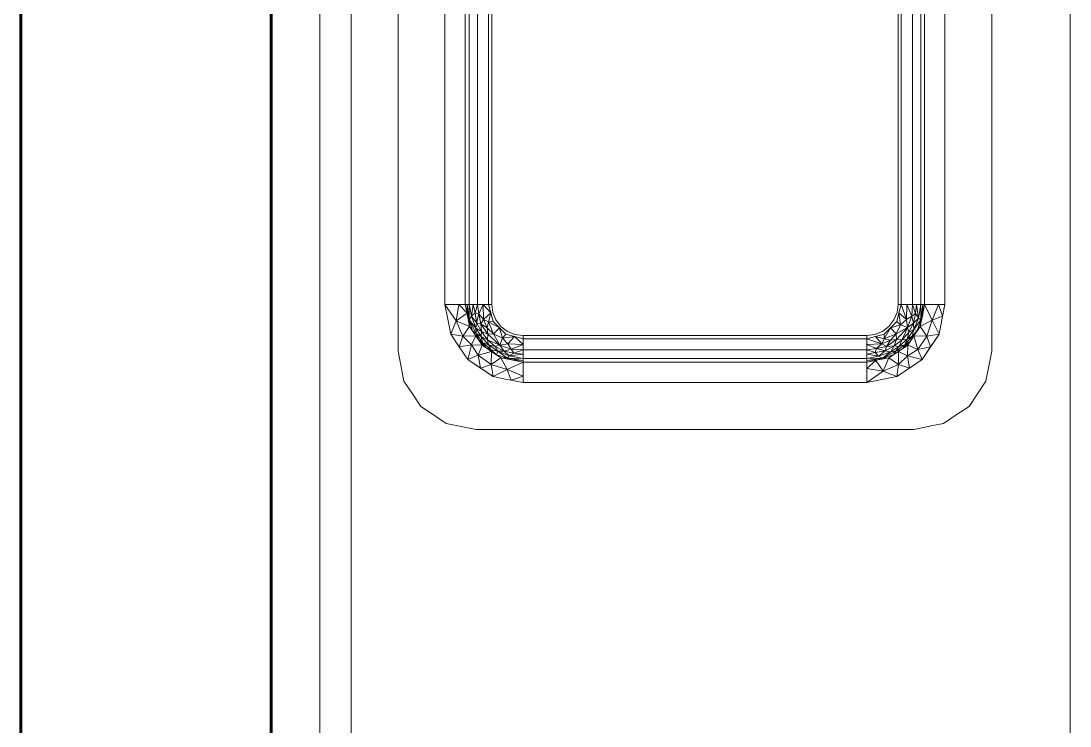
# Model space of a CAD drawing. Header units: inches. Extents: x -827 to 154, y -802 to 207.
# Drawn here: x -826.15 to -792.58, y -156.91 to -134.36 of the extents above; entities that cross this region are included whole.
import ezdxf

# ---------------------------------------------------------------- set-up
doc = ezdxf.new("R2010")
doc.units = ezdxf.units.IN
doc.header["$MEASUREMENT"] = 0
for name, color, linetype, lineweight in [('A-WALL', 113, 'Continuous', 18), ('D0960_-_Workstation__Dental_Lab__Plaster_skp', 8, 'Continuous', 9), ('Q-SPCQ', 7, 'Continuous', 9)]:
    doc.layers.add(name, color=color, linetype=linetype, lineweight=lineweight)

# ---------------------------------------------------------------- blocks, each defined once
blk = doc.blocks.new('D0960_-_Workstation__Dental_Lab__Plaster_skp_7-399888-Level 1')
at = {"layer": 'Q-SPCQ'}
for p, q in [((-72.5, -12), (72.5, -12)), ((72.5, -12), (-72.5, -12))]:
    blk.add_line(p, q, dxfattribs=at)
blk = doc.blocks.new('D0960_-_Workstation__Dental_Lab__Plaster_skp_2-399883-Level 1')
at = {"layer": 'Q-SPCQ'}
for p, q in [((-0.5, 22.75), (144.5, 22.75)), ((-0.5, 22.75), (144.5, 22.75)), ((144.5, 21.75), (-0.5, 21.75)), ((144.5, 21.75), (-0.5, 21.75)), ((80.333, 20.117), (81, 20.25)), ((81, 20.25), (80.333, 20.117)), ((81, 20.25), (92.75, 20.25)), ((81, 20.25), (92.75, 20.25)), ((79.638, 19.789), (80.043, 20.06)), ((80.043, 20.06), (79.638, 19.789)), ((80.043, 20.06), (80.333, 20.117)), ((80.043, 20.06), (80.333, 20.117)), ((78.961, 19.112), (79.232, 19.518)), ((78.961, 19.112), (79.232, 19.518)), ((79.232, 19.518), (79.638, 19.789)), ((79.232, 19.518), (79.638, 19.789)), ((78.69, 18.707), (78.961, 19.112)), ((78.961, 19.112), (78.69, 18.707)), ((78.595, 18.228), (78.69, 18.707)), ((78.595, 18.228), (78.69, 18.707)), ((81.138, 18.289), (81.543, 18.56)), ((81.543, 18.56), (81.138, 18.289)), ((81.543, 18.56), (81.483, 18.172)), ((81.483, 18.172), (81.543, 18.56)), ((81.543, 18.56), (82.022, 18.655)), ((81.543, 18.56), (82.022, 18.655)), ((81.543, 18.56), (81.978, 18.387)), ((81.543, 18.56), (81.978, 18.387)), ((82.5, 18.75), (81.978, 18.387)), ((82.5, 18.75), (81.978, 18.387)), ((82.022, 18.655), (82.5, 18.75)), ((82.5, 18.75), (82.022, 18.655)), ((82.5, 18.75), (92.75, 18.75)), ((82.5, 18.75), (92.75, 18.75)), ((82.5, 18.305), (82.5, 18.75)), ((82.5, 18.75), (82.5, 18.305)), ((78.5, 17.75), (78.595, 18.228)), ((78.595, 18.228), (78.5, 17.75)), ((80.732, 18.018), (81.138, 18.289)), ((80.732, 18.018), (81.138, 18.289)), ((81.138, 18.289), (81.483, 18.172)), ((81.205, 17.895), (81.138, 18.289)), ((81.138, 18.289), (81.205, 17.895)), ((81.138, 18.289), (81.483, 18.172)), ((81.483, 18.172), (81.205, 17.895)), ((81.205, 17.895), (81.483, 18.172)), ((81.978, 18.387), (81.483, 18.172)), ((81.483, 18.172), (81.978, 18.387)), ((81.483, 18.172), (81.792, 17.958)), ((81.483, 18.172), (81.492, 17.758)), ((81.483, 18.172), (81.492, 17.758)), ((81.483, 18.172), (81.792, 17.958)), ((81.978, 18.387), (81.792, 17.958)), ((81.978, 18.387), (81.792, 17.958)), ((81.978, 18.387), (82.218, 18.043)), ((81.978, 18.387), (82.5, 18.305)), ((81.978, 18.387), (82.5, 18.305)), ((81.978, 18.387), (82.218, 18.043)), ((82.218, 18.043), (82.5, 18.305)), ((82.5, 18.305), (82.218, 18.043)), ((82.5, 18.099), (82.5, 18.305)), ((82.5, 18.305), (82.5, 18.099)), ((80.19, 17.207), (80.732, 18.018)), ((80.461, 17.612), (80.732, 18.018)), ((80.732, 18.018), (80.87, 17.69)), ((80.732, 18.018), (81.205, 17.895)), ((80.732, 18.018), (81.205, 17.895)), ((80.732, 18.018), (80.87, 17.69)), ((80.87, 17.69), (81.205, 17.895)), ((80.87, 17.69), (81.205, 17.895)), ((81.205, 17.895), (81.193, 17.557)), ((81.193, 17.557), (81.205, 17.895)), ((81.205, 17.895), (81.492, 17.758)), ((81.205, 17.895), (81.492, 17.758)), ((81.492, 17.758), (81.792, 17.958)), ((81.492, 17.758), (81.792, 17.958)), ((81.568, 17.752), (82.004, 17.976)), ((82.004, 17.976), (81.568, 17.752)), ((81.568, 17.752), (81.65, 17.863)), ((81.65, 17.863), (81.568, 17.752)), ((81.65, 17.863), (82.004, 17.976)), ((81.65, 17.863), (82.004, 17.976)), ((82.004, 17.976), (81.737, 17.765)), ((82.004, 17.976), (81.737, 17.765)), ((81.737, 17.765), (82.124, 17.902)), ((81.737, 17.765), (82.124, 17.902)), ((81.792, 17.958), (82.135, 18.026)), ((82.135, 18.026), (81.792, 17.958)), ((81.792, 17.958), (82.004, 17.976)), ((81.792, 17.958), (82.004, 17.976)), ((82.124, 17.902), (81.91, 17.741)), ((81.91, 17.741), (82.124, 17.902)), ((82.004, 17.976), (82.5, 18.043)), ((82.004, 17.976), (82.5, 18.043)), ((82.135, 18.026), (82.004, 17.976)), ((82.004, 17.976), (82.135, 18.026)), ((82.004, 17.976), (82.5, 17.979)), ((82.004, 17.976), (82.5, 17.979)), ((82.004, 17.976), (82.124, 17.902)), ((82.004, 17.976), (82.124, 17.902)), ((82.5, 17.979), (82.124, 17.902)), ((82.124, 17.902), (82.5, 17.979)), ((82.23, 17.787), (82.124, 17.902)), ((82.124, 17.902), (82.5, 17.843)), ((82.124, 17.902), (82.23, 17.787)), ((82.124, 17.902), (82.5, 17.843)), ((82.135, 18.026), (82.5, 18.043)), ((82.135, 18.026), (82.218, 18.043)), ((82.135, 18.026), (82.5, 18.043)), ((82.135, 18.026), (82.218, 18.043)), ((82.5, 18.099), (82.218, 18.043)), ((82.218, 18.043), (82.5, 18.099)), ((82.5, 17.843), (82.23, 17.787)), ((82.23, 17.787), (82.5, 17.843)), ((82.5, 18.043), (82.5, 18.099)), ((95.634, 18.099), (82.5, 18.099)), ((82.5, 18.099), (95.634, 18.099)), ((82.5, 18.099), (82.5, 18.043)), ((82.5, 18.039), (82.5, 18.043)), ((82.5, 18.039), (82.5, 18.043)), ((82.5, 17.979), (82.5, 18.039)), ((82.5, 18.039), (82.5, 17.979)), ((82.5, 17.979), (95.634, 17.979)), ((82.5, 17.979), (95.634, 17.979)), ((82.5, 17.843), (82.5, 17.979)), ((82.5, 17.979), (82.5, 17.843)), ((82.5, 17.843), (82.5, 17.708)), ((82.5, 17.843), (82.5, 17.708)), ((78.5, 17.75), (78.5, 3.75)), ((78.5, 17.75), (78.5, 3.75)), ((80.19, 17.207), (80.461, 17.612)), ((80.87, 17.69), (80.461, 17.612)), ((80.461, 17.612), (80.87, 17.69)), ((80.461, 17.612), (80.578, 17.267)), ((80.461, 17.612), (80.578, 17.267)), ((80.87, 17.69), (80.578, 17.267)), ((80.87, 17.69), (80.578, 17.267)), ((80.87, 17.69), (80.992, 17.258)), ((80.87, 17.69), (81.193, 17.557)), ((80.87, 17.69), (80.992, 17.258)), ((80.87, 17.69), (81.193, 17.557)), ((81.193, 17.557), (80.992, 17.258)), ((80.992, 17.258), (81.193, 17.557)), ((81.282, 17.542), (81.05, 17.27)), ((81.282, 17.542), (81.05, 17.27)), ((81.117, 17.438), (81.338, 17.655)), ((81.338, 17.655), (81.117, 17.438)), ((81.193, 17.557), (81.117, 17.438)), ((81.193, 17.557), (81.117, 17.438)), ((81.282, 17.542), (81.117, 17.438)), ((81.117, 17.438), (81.282, 17.542)), ((81.193, 17.557), (81.492, 17.758)), ((81.193, 17.557), (81.492, 17.758)), ((81.474, 17.593), (81.209, 17.359)), ((81.209, 17.359), (81.474, 17.593)), ((81.282, 17.542), (81.209, 17.359)), ((81.282, 17.542), (81.209, 17.359)), ((81.282, 17.542), (81.568, 17.752)), ((81.282, 17.542), (81.568, 17.752)), ((81.351, 17.663), (81.282, 17.542)), ((81.351, 17.663), (81.282, 17.542)), ((81.282, 17.542), (81.474, 17.593)), ((81.282, 17.542), (81.474, 17.593)), ((81.474, 17.593), (81.367, 17.383)), ((81.474, 17.593), (81.367, 17.383)), ((81.63, 17.58), (81.367, 17.383)), ((81.63, 17.58), (81.367, 17.383)), ((81.375, 17.68), (81.568, 17.752)), ((81.375, 17.68), (81.568, 17.752)), ((81.474, 17.593), (81.737, 17.765)), ((81.737, 17.765), (81.474, 17.593)), ((81.474, 17.593), (81.568, 17.752)), ((81.568, 17.752), (81.474, 17.593)), ((81.63, 17.58), (81.474, 17.593)), ((81.474, 17.593), (81.63, 17.58)), ((81.873, 17.603), (81.549, 17.378)), ((81.873, 17.603), (81.549, 17.378)), ((81.63, 17.58), (81.549, 17.378)), ((81.63, 17.58), (81.549, 17.378)), ((81.568, 17.752), (81.737, 17.765)), ((81.568, 17.752), (81.737, 17.765)), ((81.737, 17.765), (81.63, 17.58)), ((81.737, 17.765), (81.63, 17.58)), ((81.91, 17.741), (81.63, 17.58)), ((81.91, 17.741), (81.63, 17.58)), ((81.63, 17.58), (81.873, 17.603)), ((81.873, 17.603), (81.63, 17.58)), ((81.91, 17.741), (81.737, 17.765)), ((81.737, 17.765), (81.91, 17.741)), ((81.873, 17.603), (81.748, 17.395)), ((81.873, 17.603), (81.748, 17.395)), ((82.017, 17.516), (81.748, 17.395)), ((82.017, 17.516), (81.748, 17.395)), ((81.91, 17.741), (81.873, 17.603)), ((81.91, 17.741), (81.873, 17.603)), ((82.193, 17.66), (81.873, 17.603)), ((82.193, 17.66), (81.873, 17.603)), ((81.873, 17.603), (82.017, 17.516)), ((82.017, 17.516), (81.873, 17.603)), ((82.23, 17.787), (81.91, 17.741)), ((82.23, 17.787), (81.91, 17.741)), ((82.193, 17.66), (81.91, 17.741)), ((81.91, 17.741), (82.193, 17.66)), ((82.017, 17.516), (81.942, 17.356)), ((82.017, 17.516), (81.942, 17.356)), ((82.193, 17.66), (82.017, 17.516)), ((82.193, 17.66), (82.017, 17.516)), ((82.5, 17.53), (82.017, 17.516)), ((82.5, 17.53), (82.017, 17.516)), ((82.017, 17.516), (82.225, 17.278)), ((82.225, 17.278), (82.017, 17.516)), ((82.23, 17.787), (82.193, 17.66)), ((82.23, 17.787), (82.193, 17.66)), ((82.5, 17.708), (82.193, 17.66)), ((82.5, 17.708), (82.193, 17.66)), ((82.5, 17.53), (82.193, 17.66)), ((82.5, 17.53), (82.193, 17.66)), ((82.5, 17.53), (82.225, 17.278)), ((82.5, 17.53), (82.225, 17.278)), ((82.23, 17.787), (82.5, 17.708)), ((82.5, 17.708), (82.23, 17.787)), ((82.5, 17.708), (95.634, 17.708)), ((82.5, 17.575), (82.5, 17.708)), ((95.634, 17.708), (82.5, 17.708)), ((82.5, 17.708), (82.5, 17.575)), ((82.5, 17.53), (82.5, 17.575)), ((82.5, 17.53), (82.5, 17.575)), ((82.5, 17.53), (82.5, 17.352)), ((82.5, 17.53), (82.5, 17.352)), ((80.133, 16.917), (80.19, 17.207)), ((80.133, 16.917), (80.19, 17.207)), ((80.19, 17.207), (80.578, 17.267)), ((80.578, 17.267), (80.19, 17.207)), ((80.19, 17.207), (80.413, 16.76)), ((80.19, 17.207), (80.413, 16.76)), ((80.578, 17.267), (80.413, 16.76)), ((80.578, 17.267), (80.413, 16.76)), ((80.578, 17.267), (80.792, 16.958)), ((80.578, 17.267), (80.992, 17.258)), ((80.578, 17.267), (80.992, 17.258)), ((80.578, 17.267), (80.792, 16.958)), ((80.992, 17.258), (80.792, 16.958)), ((80.792, 16.958), (80.992, 17.258)), ((81.117, 17.438), (80.889, 17.098)), ((81.117, 17.438), (80.889, 17.098)), ((80.889, 17.098), (81.05, 17.27)), ((81.05, 17.27), (80.889, 17.098)), ((80.992, 17.258), (80.889, 17.098)), ((80.992, 17.258), (80.889, 17.098)), ((81.117, 17.438), (80.992, 17.258)), ((80.992, 17.258), (81.117, 17.438)), ((81.209, 17.359), (80.998, 17.056)), ((81.209, 17.359), (80.998, 17.056)), ((81.05, 17.27), (80.998, 17.056)), ((81.05, 17.27), (80.998, 17.056)), ((81.154, 17.142), (80.998, 17.056)), ((80.998, 17.056), (81.154, 17.142)), ((81.154, 17.142), (81.007, 16.853)), ((81.154, 17.142), (81.007, 16.853)), ((81.117, 17.438), (81.05, 17.27)), ((81.117, 17.438), (81.05, 17.27)), ((81.209, 17.359), (81.05, 17.27)), ((81.05, 17.27), (81.209, 17.359)), ((81.367, 17.383), (81.154, 17.142)), ((81.367, 17.383), (81.154, 17.142)), ((81.209, 17.359), (81.154, 17.142)), ((81.209, 17.359), (81.154, 17.142)), ((81.195, 16.988), (81.154, 17.142)), ((81.154, 17.142), (81.195, 16.988)), ((81.367, 17.383), (81.195, 16.988)), ((81.367, 17.383), (81.195, 16.988)), ((81.549, 17.378), (81.195, 16.988)), ((81.549, 17.378), (81.195, 16.988)), ((81.558, 17.192), (81.195, 16.988)), ((81.558, 17.192), (81.195, 16.988)), ((81.367, 17.383), (81.209, 17.359)), ((81.209, 17.359), (81.367, 17.383)), ((81.367, 17.383), (81.549, 17.378)), ((81.549, 17.378), (81.367, 17.383)), ((81.558, 17.192), (81.422, 16.905)), ((81.558, 17.192), (81.422, 16.905)), ((81.549, 17.378), (81.748, 17.395)), ((81.748, 17.395), (81.549, 17.378)), ((81.558, 17.192), (81.549, 17.378)), ((81.549, 17.378), (81.558, 17.192)), ((81.748, 17.395), (81.558, 17.192)), ((81.748, 17.395), (81.558, 17.192)), ((81.942, 17.356), (81.558, 17.192)), ((81.942, 17.356), (81.558, 17.192)), ((81.747, 17.003), (81.558, 17.192)), ((81.558, 17.192), (81.747, 17.003)), ((81.942, 17.356), (81.747, 17.003)), ((81.942, 17.356), (81.747, 17.003)), ((81.747, 17.003), (81.949, 17.204)), ((81.949, 17.204), (81.747, 17.003)), ((81.748, 17.395), (81.942, 17.356)), ((81.942, 17.356), (81.748, 17.395)), ((82.225, 17.278), (81.942, 17.356)), ((82.225, 17.278), (81.942, 17.356)), ((81.942, 17.356), (81.949, 17.204)), ((81.949, 17.204), (81.942, 17.356)), ((81.949, 17.204), (82.5, 17.352)), ((82.225, 17.278), (81.949, 17.204)), ((82, 17.116), (82.241, 17.216)), ((82.241, 17.216), (82, 17.116)), ((82.225, 17.278), (82.5, 17.352)), ((82.241, 17.216), (82.5, 17.25)), ((82.241, 17.216), (82.5, 17.25)), ((82.5, 17.352), (82.5, 17.25)), ((82.5, 17.352), (95.634, 17.352)), ((95.634, 17.352), (82.5, 17.352)), ((82.5, 17.352), (82.5, 17.25)), ((82.5, 17.25), (95.634, 17.25)), ((82.5, 17.25), (95.634, 17.25)), ((80, 16.25), (80.133, 16.917)), ((80, 16.25), (80.133, 16.917)), ((80.413, 16.76), (80.792, 16.958)), ((80.413, 16.76), (80.792, 16.958)), ((80.724, 16.615), (80.792, 16.958)), ((80.792, 16.958), (80.724, 16.615)), ((80.889, 17.098), (80.774, 16.746)), ((80.889, 17.098), (80.774, 16.746)), ((80.998, 17.056), (80.774, 16.746)), ((80.774, 16.746), (80.998, 17.056)), ((80.792, 16.958), (80.774, 16.746)), ((80.792, 16.958), (80.774, 16.746)), ((80.792, 16.958), (80.889, 17.098)), ((80.889, 17.098), (80.792, 16.958)), ((80.998, 17.056), (80.851, 16.689)), ((80.998, 17.056), (80.851, 16.689)), ((80.851, 16.689), (81.007, 16.853)), ((81.007, 16.853), (80.851, 16.689)), ((80.889, 17.098), (80.998, 17.056)), ((80.889, 17.098), (80.998, 17.056)), ((81.007, 16.853), (80.943, 16.545)), ((81.007, 16.853), (80.943, 16.545)), ((80.998, 17.056), (81.007, 16.853)), ((80.998, 17.056), (81.007, 16.853)), ((81.195, 16.988), (81.007, 16.853)), ((81.195, 16.988), (81.007, 16.853)), ((81.007, 16.853), (81.066, 16.626)), ((81.066, 16.626), (81.007, 16.853)), ((81.195, 16.988), (81.066, 16.626)), ((81.195, 16.988), (81.066, 16.626)), ((81.234, 16.733), (81.195, 16.988)), ((81.422, 16.905), (81.195, 16.988)), ((81.195, 16.988), (81.234, 16.733)), ((81.195, 16.988), (81.422, 16.905)), ((81.422, 16.905), (81.234, 16.733)), ((81.422, 16.905), (81.234, 16.733)), ((81.747, 17.003), (81.422, 16.905)), ((81.747, 17.003), (81.422, 16.905)), ((81.546, 16.801), (81.422, 16.905)), ((81.422, 16.905), (81.472, 16.525)), ((81.422, 16.905), (81.546, 16.801)), ((81.472, 16.525), (81.422, 16.905)), ((81.472, 16.525), (81.546, 16.801)), ((81.546, 16.801), (81.472, 16.525)), ((81.546, 16.801), (81.747, 17.003)), ((81.747, 17.003), (81.546, 16.801)), ((81.634, 16.75), (81.793, 16.957)), ((81.793, 16.957), (81.634, 16.75)), ((81.793, 16.957), (82, 17.116)), ((81.793, 16.957), (82, 17.116)), ((80.076, 16.632), (80.413, 16.76)), ((80.413, 16.76), (80.076, 16.632)), ((80.076, 16.632), (80.206, 16.25)), ((80.076, 16.632), (80.206, 16.25)), ((80.413, 16.76), (80.206, 16.25)), ((80.413, 16.76), (80.206, 16.25)), ((80.413, 16.76), (80.651, 16.25)), ((80.413, 16.76), (80.651, 16.25)), ((80.724, 16.615), (80.651, 16.25)), ((80.651, 16.25), (80.721, 16.604)), ((80.721, 16.604), (80.651, 16.25)), ((80.774, 16.746), (80.707, 16.25)), ((80.774, 16.746), (80.707, 16.25)), ((80.724, 16.615), (80.707, 16.25)), ((80.724, 16.615), (80.707, 16.25)), ((80.724, 16.615), (80.774, 16.746)), ((80.774, 16.746), (80.724, 16.615)), ((80.774, 16.746), (80.771, 16.25)), ((80.774, 16.746), (80.771, 16.25)), ((80.851, 16.689), (80.771, 16.25)), ((80.771, 16.25), (80.851, 16.689)), ((80.774, 16.746), (80.851, 16.689)), ((80.774, 16.746), (80.851, 16.689)), ((80.851, 16.689), (80.907, 16.25)), ((80.851, 16.689), (80.943, 16.545)), ((80.907, 16.25), (80.851, 16.689)), ((80.851, 16.689), (80.943, 16.545)), ((80.907, 16.25), (80.943, 16.545)), ((80.943, 16.545), (80.907, 16.25)), ((81.066, 16.626), (80.943, 16.545)), ((81.066, 16.626), (80.943, 16.545)), ((80.943, 16.545), (81.042, 16.25)), ((81.042, 16.25), (80.943, 16.545)), ((81.066, 16.626), (81.042, 16.25)), ((81.066, 16.626), (81.042, 16.25)), ((81.234, 16.733), (81.066, 16.626)), ((81.234, 16.733), (81.066, 16.626)), ((81.22, 16.25), (81.066, 16.626)), ((81.066, 16.626), (81.22, 16.25)), ((81.234, 16.733), (81.22, 16.25)), ((81.234, 16.733), (81.22, 16.25)), ((81.472, 16.525), (81.22, 16.25)), ((81.472, 16.525), (81.22, 16.25)), ((81.472, 16.525), (81.234, 16.733)), ((81.472, 16.525), (81.234, 16.733)), ((81.472, 16.525), (81.398, 16.25)), ((81.472, 16.525), (81.398, 16.25)), ((81.5, 16.25), (81.534, 16.509)), ((81.534, 16.509), (81.5, 16.25)), ((81.534, 16.509), (81.634, 16.75)), ((81.634, 16.75), (81.534, 16.509)), ((80, 5.25), (80, 16.25)), ((80, 5.25), (80, 16.25)), ((80, 16.25), (80.206, 16.25)), ((80, 16.25), (80.206, 16.25)), ((80.651, 16.25), (80.206, 16.25)), ((80.206, 16.25), (80.651, 16.25)), ((80.651, 5.25), (80.651, 16.25)), ((80.651, 16.25), (80.697, 16.25)), ((80.697, 16.25), (80.651, 16.25)), ((80.771, 16.25), (80.651, 16.25)), ((80.651, 16.25), (80.707, 16.25)), ((80.651, 16.25), (80.651, 5.25)), ((80.707, 16.25), (80.697, 16.25)), ((80.697, 16.25), (80.707, 16.25)), ((80.771, 16.25), (80.707, 16.25)), ((80.707, 16.25), (80.771, 16.25)), ((80.771, 16.25), (80.771, 5.25)), ((80.771, 16.25), (80.771, 5.25)), ((80.771, 16.25), (81.042, 16.25)), ((80.907, 16.25), (80.771, 16.25)), ((81.042, 16.25), (80.907, 16.25)), ((81.042, 16.25), (81.042, 5.25)), ((81.042, 16.25), (81.22, 16.25)), ((81.042, 16.25), (81.042, 5.25)), ((81.22, 16.25), (81.042, 16.25)), ((81.22, 16.25), (81.398, 16.25)), ((81.22, 16.25), (81.398, 16.25)), ((81.398, 16.25), (81.398, 5.25)), ((81.398, 16.25), (81.5, 16.25)), ((81.398, 16.25), (81.398, 5.25)), ((81.5, 16.25), (81.398, 16.25)), ((81.5, 16.25), (81.5, 5.25)), ((81.5, 16.25), (81.5, 5.25)), ((80, 5.25), (80.095, 4.772)), ((80.095, 4.772), (80, 5.25)), ((80, 5.25), (80.363, 4.728)), ((80, 5.25), (80.445, 5.25)), ((80.363, 4.728), (80, 5.25)), ((80.445, 5.25), (80, 5.25)), ((80.445, 5.25), (80.363, 4.728)), ((80.363, 4.728), (80.445, 5.25)), ((80.445, 5.25), (80.707, 4.968)), ((80.445, 5.25), (80.707, 4.968)), ((80.445, 5.25), (80.651, 5.25)), ((80.445, 5.25), (80.651, 5.25)), ((80.707, 5.25), (80.651, 5.25)), ((80.707, 5.25), (80.651, 5.25)), ((80.707, 4.968), (80.651, 5.25)), ((80.707, 4.968), (80.651, 5.25)), ((80.707, 5.25), (80.774, 4.754)), ((80.707, 5.25), (80.711, 5.25)), ((80.707, 5.25), (80.771, 5.25)), ((80.771, 5.25), (80.707, 5.25)), ((80.707, 5.25), (80.724, 4.885)), ((80.707, 5.25), (80.724, 4.885)), ((80.707, 5.25), (80.774, 4.754)), ((80.771, 5.25), (80.711, 5.25)), ((80.771, 5.25), (80.774, 4.754)), ((80.907, 5.25), (80.771, 5.25)), ((80.771, 5.25), (80.848, 4.874)), ((80.771, 5.25), (80.774, 4.754)), ((80.771, 5.25), (80.848, 4.874)), ((80.907, 5.25), (80.771, 5.25)), ((80.907, 5.25), (80.848, 4.874)), ((80.907, 5.25), (80.848, 4.874)), ((81.042, 5.25), (80.907, 5.25)), ((80.907, 5.25), (80.963, 4.98)), ((80.907, 5.25), (80.963, 4.98)), ((80.907, 5.25), (81.042, 5.25)), ((81.042, 5.25), (80.963, 4.98)), ((81.042, 5.25), (80.963, 4.98)), ((81.22, 5.25), (81.042, 5.25)), ((81.042, 5.25), (81.09, 4.943)), ((81.09, 4.943), (81.042, 5.25)), ((81.22, 5.25), (81.042, 5.25)), ((81.22, 5.25), (81.09, 4.943)), ((81.22, 5.25), (81.09, 4.943)), ((81.261, 5.25), (81.22, 5.25)), ((81.234, 4.767), (81.22, 5.25)), ((81.234, 4.767), (81.22, 5.25)), ((81.22, 5.25), (81.261, 5.25)), ((81.398, 5.25), (81.234, 4.767)), ((81.234, 4.767), (81.398, 5.25)), ((81.261, 5.25), (81.398, 5.25)), ((81.261, 5.25), (81.398, 5.25)), ((81.5, 5.25), (81.398, 5.25)), ((81.472, 4.975), (81.398, 5.25)), ((81.472, 4.975), (81.398, 5.25)), ((81.5, 5.25), (81.398, 5.25)), ((81.534, 4.991), (81.5, 5.25)), ((81.5, 5.25), (81.534, 4.991)), ((80.095, 4.772), (80.19, 4.293)), ((80.19, 4.293), (80.095, 4.772)), ((80.363, 4.728), (80.19, 4.293)), ((80.363, 4.728), (80.19, 4.293)), ((80.363, 4.728), (80.707, 4.968)), ((80.363, 4.728), (80.707, 4.968)), ((80.363, 4.728), (80.578, 4.233)), ((80.363, 4.728), (80.792, 4.542)), ((80.363, 4.728), (80.792, 4.542)), ((80.363, 4.728), (80.578, 4.233)), ((80.707, 4.968), (80.724, 4.885)), ((80.724, 4.885), (80.707, 4.968)), ((80.724, 4.885), (80.774, 4.754)), ((80.724, 4.885), (80.792, 4.542)), ((80.724, 4.885), (80.774, 4.754)), ((80.724, 4.885), (80.792, 4.542)), ((80.848, 4.874), (80.774, 4.754)), ((80.774, 4.754), (80.848, 4.874)), ((80.774, 4.754), (80.985, 4.487)), ((80.792, 4.542), (80.774, 4.754)), ((80.774, 4.754), (80.792, 4.542)), ((80.774, 4.754), (80.887, 4.4)), ((80.774, 4.754), (80.887, 4.4)), ((80.774, 4.754), (80.998, 4.318)), ((80.774, 4.754), (80.998, 4.318)), ((80.774, 4.754), (80.985, 4.487)), ((80.963, 4.98), (80.848, 4.874)), ((80.848, 4.874), (80.963, 4.98)), ((80.848, 4.874), (80.985, 4.487)), ((81.009, 4.66), (80.848, 4.874)), ((80.848, 4.874), (80.985, 4.487)), ((80.848, 4.874), (81.009, 4.66)), ((81.09, 4.943), (80.963, 4.98)), ((80.963, 4.98), (81.009, 4.66)), ((81.009, 4.66), (80.963, 4.98)), ((81.09, 4.943), (80.963, 4.98)), ((81.09, 4.943), (81.009, 4.66)), ((81.09, 4.943), (81.009, 4.66)), ((81.147, 4.623), (81.09, 4.943)), ((81.234, 4.767), (81.09, 4.943)), ((81.09, 4.943), (81.147, 4.623)), ((81.234, 4.767), (81.09, 4.943)), ((81.234, 4.767), (81.147, 4.623)), ((81.234, 4.767), (81.147, 4.623)), ((81.472, 4.975), (81.234, 4.767)), ((81.472, 4.975), (81.234, 4.767)), ((81.394, 4.692), (81.234, 4.767)), ((81.234, 4.767), (81.355, 4.498)), ((81.234, 4.767), (81.394, 4.692)), ((81.355, 4.498), (81.234, 4.767)), ((81.472, 4.975), (81.394, 4.692)), ((81.472, 4.975), (81.394, 4.692)), ((81.546, 4.699), (81.394, 4.692)), ((81.546, 4.699), (81.394, 4.692)), ((81.472, 4.975), (81.546, 4.699)), ((81.546, 4.699), (81.472, 4.975)), ((81.534, 4.991), (81.634, 4.75)), ((81.534, 4.991), (81.634, 4.75)), ((81.546, 4.699), (81.747, 4.497)), ((81.747, 4.497), (81.546, 4.699)), ((81.634, 4.75), (81.793, 4.543)), ((81.634, 4.75), (81.793, 4.543)), ((80.578, 4.233), (80.792, 4.542)), ((80.792, 4.542), (80.578, 4.233)), ((80.792, 4.542), (80.992, 4.242)), ((80.792, 4.542), (80.992, 4.242)), ((80.887, 4.4), (80.998, 4.318)), ((80.887, 4.4), (80.998, 4.318)), ((81.009, 4.66), (80.985, 4.487)), ((80.985, 4.487), (81.009, 4.66)), ((81.17, 4.38), (80.985, 4.487)), ((80.985, 4.487), (80.998, 4.318)), ((80.985, 4.487), (81.157, 4.224)), ((81.17, 4.38), (80.985, 4.487)), ((80.985, 4.487), (81.157, 4.224)), ((80.998, 4.318), (80.985, 4.487)), ((81.17, 4.38), (81.009, 4.66)), ((81.147, 4.623), (81.009, 4.66)), ((81.147, 4.623), (81.009, 4.66)), ((81.17, 4.38), (81.009, 4.66)), ((81.355, 4.498), (81.147, 4.623)), ((81.372, 4.299), (81.147, 4.623)), ((81.17, 4.38), (81.147, 4.623)), ((81.372, 4.299), (81.147, 4.623)), ((81.147, 4.623), (81.17, 4.38)), ((81.355, 4.498), (81.147, 4.623)), ((81.17, 4.38), (81.157, 4.224)), ((81.17, 4.38), (81.157, 4.224)), ((81.367, 4.117), (81.17, 4.38)), ((81.372, 4.299), (81.17, 4.38)), ((81.17, 4.38), (81.367, 4.117)), ((81.372, 4.299), (81.17, 4.38)), ((81.394, 4.692), (81.355, 4.498)), ((81.394, 4.692), (81.355, 4.498)), ((81.372, 4.299), (81.355, 4.498)), ((81.558, 4.308), (81.355, 4.498)), ((81.355, 4.498), (81.372, 4.299)), ((81.558, 4.308), (81.355, 4.498)), ((81.558, 4.308), (81.394, 4.692)), ((81.747, 4.497), (81.394, 4.692)), ((81.394, 4.692), (81.558, 4.308)), ((81.747, 4.497), (81.394, 4.692)), ((81.747, 4.497), (81.558, 4.308)), ((81.747, 4.497), (81.558, 4.308)), ((81.747, 4.497), (81.949, 4.296)), ((81.845, 4.172), (81.747, 4.497)), ((81.949, 4.296), (81.747, 4.497)), ((81.747, 4.497), (81.845, 4.172)), ((81.793, 4.543), (82, 4.384)), ((81.793, 4.543), (82, 4.384)), ((82, 4.384), (82.241, 4.284)), ((82.241, 4.284), (82, 4.384)), ((80.19, 4.293), (80.461, 3.888)), ((80.461, 3.888), (80.19, 4.293)), ((80.19, 4.293), (80.578, 4.233)), ((80.19, 4.293), (80.578, 4.233)), ((80.461, 3.888), (80.578, 4.233)), ((80.578, 4.233), (80.461, 3.888)), ((80.992, 4.242), (80.578, 4.233)), ((80.578, 4.233), (80.992, 4.242)), ((80.578, 4.233), (80.855, 3.955)), ((80.578, 4.233), (80.855, 3.955)), ((80.992, 4.242), (80.855, 3.955)), ((80.992, 4.242), (80.855, 3.955)), ((80.992, 4.242), (81.193, 3.943)), ((80.992, 4.242), (81.193, 3.943)), ((81.07, 4.125), (80.998, 4.318)), ((80.998, 4.318), (81.208, 4.032)), ((80.998, 4.318), (81.157, 4.224)), ((80.998, 4.318), (81.157, 4.224)), ((80.998, 4.318), (81.07, 4.125)), ((80.998, 4.318), (81.208, 4.032)), ((81.087, 4.101), (81.208, 4.032)), ((81.087, 4.101), (81.208, 4.032)), ((81.095, 4.088), (81.312, 3.867)), ((81.095, 4.088), (81.312, 3.867)), ((81.208, 4.032), (81.157, 4.224)), ((81.367, 4.117), (81.157, 4.224)), ((81.391, 3.959), (81.157, 4.224)), ((81.157, 4.224), (81.208, 4.032)), ((81.157, 4.224), (81.391, 3.959)), ((81.367, 4.117), (81.157, 4.224)), ((81.208, 4.032), (81.48, 3.8)), ((81.208, 4.032), (81.391, 3.959)), ((81.208, 4.032), (81.391, 3.959)), ((81.48, 3.8), (81.208, 4.032)), ((81.312, 3.867), (81.208, 4.032)), ((81.312, 3.867), (81.208, 4.032)), ((81.372, 4.299), (81.367, 4.117)), ((81.372, 4.299), (81.367, 4.117)), ((81.762, 3.945), (81.367, 4.117)), ((81.367, 4.117), (81.608, 3.904)), ((81.608, 3.904), (81.367, 4.117)), ((81.367, 4.117), (81.391, 3.959)), ((81.391, 3.959), (81.367, 4.117)), ((81.762, 3.945), (81.367, 4.117)), ((81.558, 4.308), (81.372, 4.299)), ((81.558, 4.308), (81.372, 4.299)), ((81.762, 3.945), (81.372, 4.299)), ((81.762, 3.945), (81.372, 4.299)), ((81.845, 4.172), (81.558, 4.308)), ((81.762, 3.945), (81.558, 4.308)), ((81.845, 4.172), (81.558, 4.308)), ((81.558, 4.308), (81.762, 3.945)), ((81.845, 4.172), (81.762, 3.945)), ((81.845, 4.172), (81.762, 3.945)), ((81.949, 4.296), (81.845, 4.172)), ((81.949, 4.296), (81.845, 4.172)), ((82.225, 4.222), (81.845, 4.172)), ((82.225, 4.222), (81.845, 4.172)), ((82.017, 3.984), (81.845, 4.172)), ((81.845, 4.172), (82.017, 3.984)), ((81.949, 4.296), (82.225, 4.222)), ((82.225, 4.222), (81.949, 4.296)), ((82.225, 4.222), (82.017, 3.984)), ((82.225, 4.222), (82.017, 3.984)), ((82.5, 4.148), (82.017, 3.984)), ((82.5, 4.148), (82.017, 3.984)), ((82.225, 4.222), (82.5, 4.148)), ((82.5, 4.148), (82.225, 4.222)), ((82.241, 4.284), (82.5, 4.25)), ((82.241, 4.284), (82.5, 4.25)), ((82.5, 4.25), (82.5, 4.148)), ((82.5, 4.148), (82.5, 4.25)), ((82.5, 4.25), (109.5, 4.25)), ((109.5, 4.25), (82.5, 4.25)), ((109.5, 4.148), (82.5, 4.148)), ((82.5, 4.148), (109.5, 4.148)), ((82.5, 3.97), (82.5, 4.148)), ((82.5, 4.148), (82.5, 3.97)), ((78.633, 3.083), (78.5, 3.75)), ((78.633, 3.083), (78.5, 3.75)), ((80.855, 3.955), (80.461, 3.888)), ((80.461, 3.888), (80.855, 3.955)), ((80.461, 3.888), (80.732, 3.482)), ((80.732, 3.482), (80.461, 3.888)), ((80.855, 3.955), (80.732, 3.482)), ((80.855, 3.955), (80.732, 3.482)), ((80.855, 3.955), (81.06, 3.62)), ((80.855, 3.955), (81.193, 3.943)), ((80.855, 3.955), (81.06, 3.62)), ((80.855, 3.955), (81.193, 3.943)), ((81.06, 3.62), (81.193, 3.943)), ((81.06, 3.62), (81.193, 3.943)), ((81.06, 3.62), (81.492, 3.742)), ((81.492, 3.742), (81.06, 3.62)), ((81.193, 3.943), (81.312, 3.867)), ((81.312, 3.867), (81.193, 3.943)), ((81.492, 3.742), (81.193, 3.943)), ((81.492, 3.742), (81.193, 3.943)), ((81.652, 3.639), (81.312, 3.867)), ((81.492, 3.742), (81.312, 3.867)), ((81.312, 3.867), (81.652, 3.639)), ((81.312, 3.867), (81.48, 3.8)), ((81.312, 3.867), (81.48, 3.8)), ((81.492, 3.742), (81.312, 3.867)), ((81.694, 3.748), (81.391, 3.959)), ((81.48, 3.8), (81.391, 3.959)), ((81.48, 3.8), (81.391, 3.959)), ((81.608, 3.904), (81.391, 3.959)), ((81.608, 3.904), (81.391, 3.959)), ((81.694, 3.748), (81.391, 3.959)), ((81.48, 3.8), (81.694, 3.748)), ((81.652, 3.639), (81.48, 3.8)), ((81.694, 3.748), (81.48, 3.8)), ((81.652, 3.639), (81.48, 3.8)), ((81.483, 3.328), (81.492, 3.742)), ((81.483, 3.328), (81.492, 3.742)), ((81.492, 3.742), (81.652, 3.639)), ((81.652, 3.639), (81.492, 3.742)), ((81.792, 3.542), (81.492, 3.742)), ((81.792, 3.542), (81.492, 3.742)), ((81.762, 3.945), (81.608, 3.904)), ((81.762, 3.945), (81.608, 3.904)), ((81.897, 3.757), (81.608, 3.904)), ((81.897, 3.757), (81.608, 3.904)), ((81.608, 3.904), (81.694, 3.748)), ((81.694, 3.748), (81.608, 3.904)), ((81.652, 3.639), (81.694, 3.748)), ((81.652, 3.639), (81.694, 3.748)), ((81.897, 3.757), (81.694, 3.748)), ((81.897, 3.757), (81.694, 3.748)), ((82.061, 3.601), (81.694, 3.748)), ((82.061, 3.601), (81.694, 3.748)), ((82.004, 3.524), (81.694, 3.748)), ((82.004, 3.524), (81.694, 3.748)), ((82.017, 3.984), (81.762, 3.945)), ((82.017, 3.984), (81.762, 3.945)), ((82.124, 3.816), (81.762, 3.945)), ((81.762, 3.945), (81.897, 3.757)), ((81.897, 3.757), (81.762, 3.945)), ((82.124, 3.816), (81.762, 3.945)), ((82.124, 3.816), (81.897, 3.757)), ((82.124, 3.816), (81.897, 3.757)), ((82.061, 3.601), (81.897, 3.757)), ((82.205, 3.693), (81.897, 3.757)), ((82.205, 3.693), (81.897, 3.757)), ((81.897, 3.757), (82.061, 3.601)), ((82.5, 3.97), (82.017, 3.984)), ((82.017, 3.984), (82.124, 3.816)), ((82.017, 3.984), (82.5, 3.97)), ((82.124, 3.816), (82.017, 3.984)), ((82.061, 3.601), (82.205, 3.693)), ((82.205, 3.693), (82.061, 3.601)), ((82.5, 3.97), (82.124, 3.816)), ((82.5, 3.97), (82.124, 3.816)), ((82.124, 3.816), (82.5, 3.792)), ((82.205, 3.693), (82.124, 3.816)), ((82.5, 3.792), (82.124, 3.816)), ((82.124, 3.816), (82.205, 3.693)), ((82.5, 3.792), (82.205, 3.693)), ((82.5, 3.792), (82.205, 3.693)), ((82.5, 3.657), (82.205, 3.693)), ((82.205, 3.693), (82.5, 3.657)), ((82.5, 3.97), (82.5, 3.792)), ((82.5, 3.97), (82.5, 3.792)), ((109.5, 3.792), (82.5, 3.792)), ((82.5, 3.792), (109.5, 3.792)), ((82.5, 3.657), (82.5, 3.792)), ((82.5, 3.792), (82.5, 3.657)), ((80.732, 3.482), (81.06, 3.62)), ((81.06, 3.62), (80.732, 3.482)), ((80.732, 3.482), (81.138, 3.211)), ((80.732, 3.482), (81.543, 2.94)), ((81.483, 3.328), (81.06, 3.62)), ((81.138, 3.211), (81.06, 3.62)), ((81.483, 3.328), (81.06, 3.62)), ((81.138, 3.211), (81.06, 3.62)), ((81.483, 3.328), (81.792, 3.542)), ((81.483, 3.328), (81.792, 3.542)), ((81.792, 3.542), (81.652, 3.639)), ((82.004, 3.524), (81.652, 3.639)), ((81.792, 3.542), (81.652, 3.639)), ((81.652, 3.639), (82.004, 3.524)), ((81.99, 3.163), (81.792, 3.542)), ((82.135, 3.474), (81.792, 3.542)), ((82.004, 3.524), (81.792, 3.542)), ((82.135, 3.474), (81.792, 3.542)), ((81.792, 3.542), (82.004, 3.524)), ((81.99, 3.163), (81.792, 3.542)), ((81.99, 3.163), (82.5, 3.401)), ((82.5, 3.401), (81.99, 3.163)), ((82.004, 3.524), (82.061, 3.601)), ((82.004, 3.524), (82.061, 3.601)), ((82.004, 3.524), (82.5, 3.521)), ((82.004, 3.524), (82.5, 3.457)), ((82.135, 3.474), (82.004, 3.524)), ((82.5, 3.457), (82.004, 3.524)), ((82.135, 3.474), (82.004, 3.524)), ((82.004, 3.524), (82.5, 3.521)), ((82.061, 3.601), (82.5, 3.657)), ((82.5, 3.657), (82.061, 3.601)), ((82.061, 3.601), (82.5, 3.521)), ((82.5, 3.521), (82.061, 3.601)), ((82.135, 3.474), (82.5, 3.457)), ((82.135, 3.474), (82.5, 3.401)), ((82.135, 3.474), (82.5, 3.457)), ((82.5, 3.401), (82.146, 3.471)), ((82.146, 3.471), (82.5, 3.401)), ((82.5, 3.657), (82.5, 3.521)), ((82.5, 3.657), (82.5, 3.521)), ((82.5, 3.477), (82.5, 3.521)), ((109.5, 3.521), (82.5, 3.521)), ((109.5, 3.521), (82.5, 3.521)), ((82.5, 3.477), (82.5, 3.521)), ((82.5, 3.477), (82.5, 3.401)), ((82.5, 3.477), (82.5, 3.457)), ((82.5, 3.401), (82.5, 3.457)), ((82.5, 3.401), (109.5, 3.401)), ((109.5, 3.401), (82.5, 3.401)), ((82.5, 2.956), (82.5, 3.401)), ((82.5, 2.956), (82.5, 3.401)), ((78.633, 3.083), (78.69, 2.793)), ((78.633, 3.083), (78.69, 2.793)), ((81.483, 3.328), (81.138, 3.211)), ((81.138, 3.211), (81.483, 3.328)), ((81.138, 3.211), (81.543, 2.94)), ((81.543, 2.94), (81.483, 3.328)), ((81.99, 3.163), (81.483, 3.328)), ((81.543, 2.94), (81.483, 3.328)), ((81.483, 3.328), (81.99, 3.163)), ((81.543, 2.94), (81.99, 3.163)), ((81.99, 3.163), (81.543, 2.94)), ((82.5, 2.956), (81.99, 3.163)), ((82.118, 2.826), (81.99, 3.163)), ((82.5, 2.956), (81.99, 3.163)), ((82.118, 2.826), (81.99, 3.163)), ((78.69, 2.793), (78.961, 2.388)), ((78.961, 2.388), (78.69, 2.793)), ((81.543, 2.94), (81.833, 2.883)), ((81.543, 2.94), (81.833, 2.883)), ((81.833, 2.883), (82.5, 2.75)), ((82.5, 2.75), (81.833, 2.883)), ((82.5, 2.956), (82.118, 2.826)), ((82.118, 2.826), (82.5, 2.956)), ((82.5, 2.956), (82.5, 2.75)), ((82.5, 2.75), (82.5, 2.956)), ((82.5, 2.75), (109.5, 2.75)), ((82.5, 2.75), (109.5, 2.75)), ((78.961, 2.388), (79.232, 1.982)), ((78.961, 2.388), (79.232, 1.982)), ((79.232, 1.982), (79.638, 1.711)), ((79.232, 1.982), (79.638, 1.711)), ((79.638, 1.711), (80.043, 1.44)), ((80.043, 1.44), (79.638, 1.711)), ((80.043, 1.44), (80.522, 1.345)), ((80.043, 1.44), (80.522, 1.345)), ((80.522, 1.345), (81, 1.25)), ((81, 1.25), (80.522, 1.345)), ((81, 1.25), (111, 1.25)), ((111, 1.25), (81, 1.25))]:
    blk.add_line(p, q, dxfattribs=at)
blk.add_blockref('D0960_-_Workstation__Dental_Lab__Plaster_skp_7-399888-Level 1', (72, 10.75))
blk = doc.blocks.new('D0960_-_Workstation__Dental_Lab__Plaster_skp_1-399882-Level 1')
blk.add_blockref('D0960_-_Workstation__Dental_Lab__Plaster_skp_2-399883-Level 1', (0.5, 1.75))
blk = doc.blocks.new('D0960_-_Workstation__Dental_Lab__Plaster_skp-399873-Level 1')
blk.add_blockref('D0960_-_Workstation__Dental_Lab__Plaster_skp_1-399882-Level 1', (0, 0))

msp = doc.modelspace()

# ---------------------------------------------------------------- linework, layer by layer
at = {"layer": 'A-WALL', "lineweight": 60}
for p, q in [((-826.145614, 206.523576), (-826.145614, -765.976424)), ((-818.145614, -227.476424), (-818.145614, 56.523576))]:
    msp.add_line(p, q, dxfattribs=at)

# ---------------------------------------------------------------- block references
at = {"layer": 'D0960_-_Workstation__Dental_Lab__Plaster_skp', "color": 7, "rotation": 89.99999999999997}
msp.add_blockref('D0960_-_Workstation__Dental_Lab__Plaster_skp-399873-Level 1', (-792.082254, -226.424376), dxfattribs=at)

doc.saveas('drawing.dxf')
